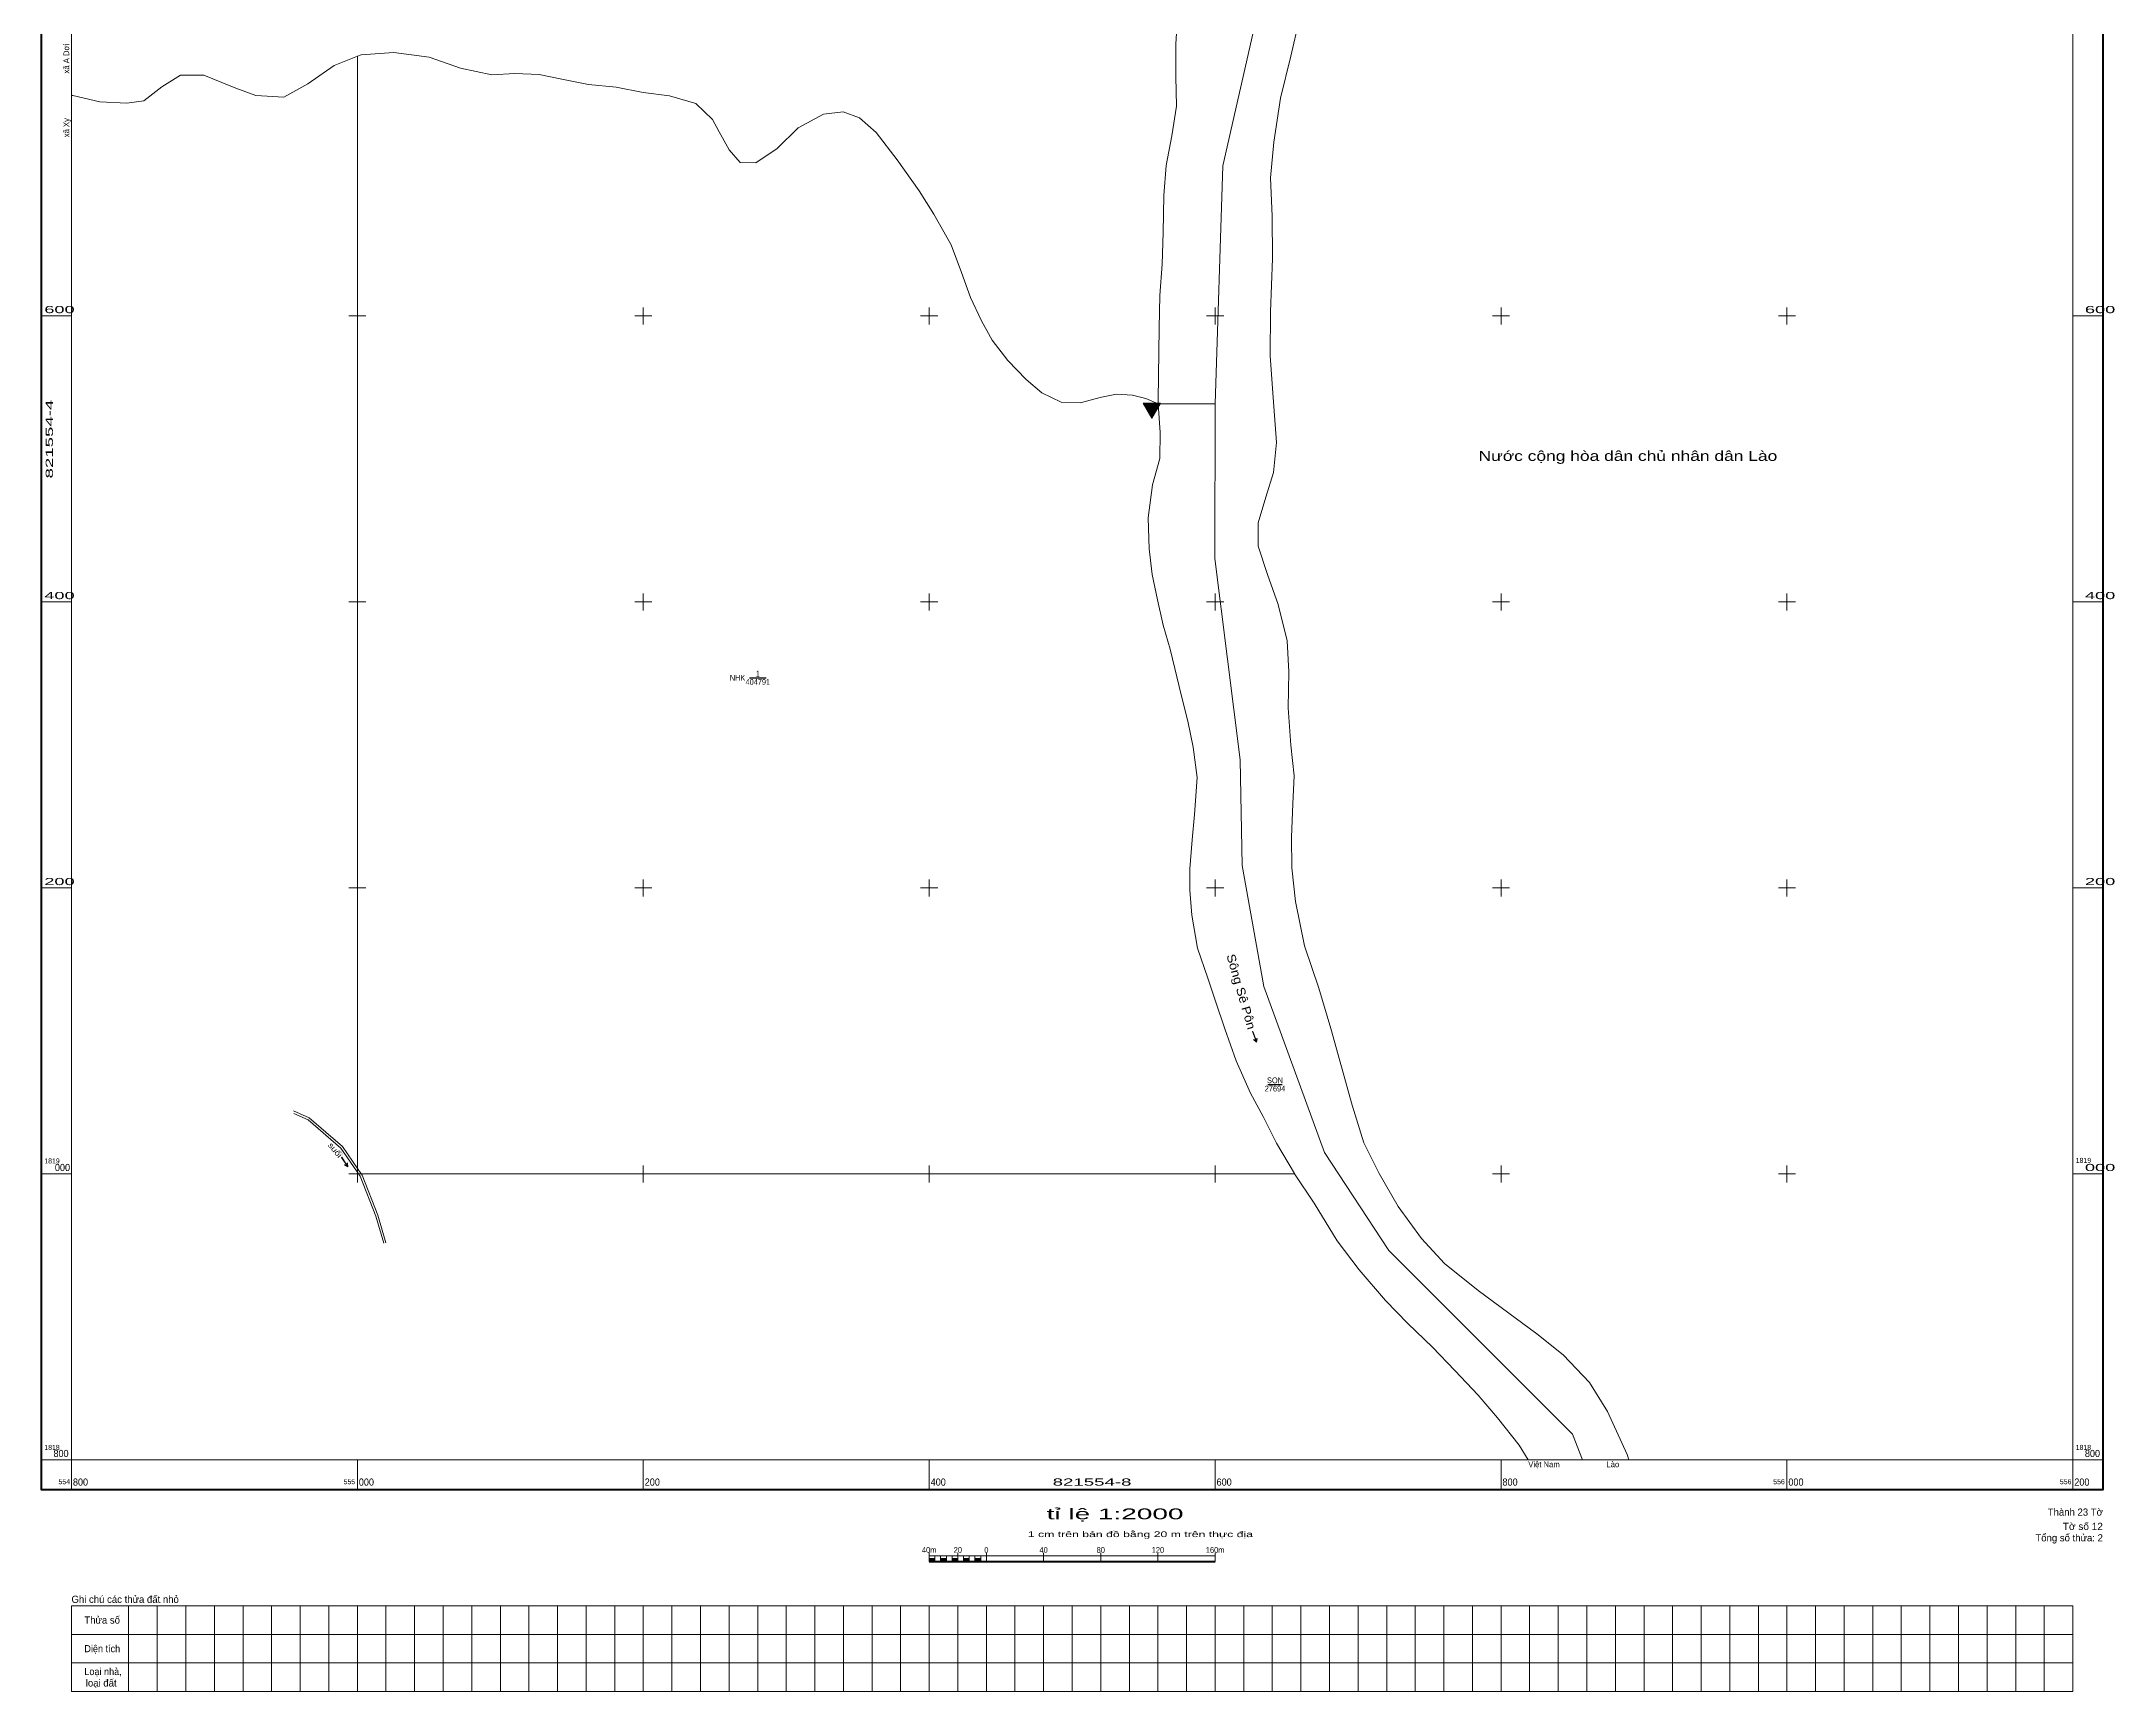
# Model space of a CAD drawing. Header units: metres. Extents: x 554779 to 556238, y 1818638 to 1820500.
# Drawn here: x 554779 to 556229, y 1818638 to 1819792 of the extents above; entities that cross this region are included whole.
import ezdxf
from ezdxf.enums import TextEntityAlignment as Align

# ---------------------------------------------------------------- set-up
doc = ezdxf.new("R2010")
doc.units = ezdxf.units.M
doc.header["$LTSCALE"] = 2
doc.linetypes.add('DOTTED', pattern=[1.5, 0.3, -1.2])
for name, color, linetype, lineweight in [('10', 7, 'Continuous', 13), ('13', 7, 'Continuous', 25), ('32', 7, 'Continuous', 13), ('35', 7, 'Continuous', 13), ('40', 7, 'Continuous', 13), ('46', 7, 'Continuous', 13), ('47', 7, 'Continuous', 13), ('63', 7, 'Continuous', 13)]:
    doc.layers.add(name, color=color, linetype=linetype, lineweight=lineweight)
doc.layers.add('39', color=7, linetype='Continuous')
doc.layers.add('48', color=7, linetype='Continuous')

msp = doc.modelspace()

# ---------------------------------------------------------------- hatches: boundary and pattern name
at = {"layer": '47'}
msp.add_hatch(color=256, dxfattribs=at).paths.add_polyline_path([(555549.75, 1819539), (555561.75, 1819539), (555555.75, 1819528.61)])
at = {"layer": '63'}
for points in [[(555400, 1818729), (555400, 1818731), (555404, 1818731), (555404, 1818729)], [(555408, 1818729), (555408, 1818731), (555412, 1818731), (555412, 1818729)], [(555416, 1818729), (555416, 1818731), (555420, 1818731), (555420, 1818729)], [(555424, 1818729), (555424, 1818731), (555428, 1818731), (555428, 1818729)], [(555432, 1818729), (555432, 1818731), (555436, 1818731), (555436, 1818729)]]:
    msp.add_hatch(color=256, dxfattribs=at).paths.add_polyline_path(points)

# ---------------------------------------------------------------- linework, layer by layer
at = {"layer": '10'}
for p, q in [((555000, 1819003.89), (555000, 1819781.63)), ((555002.68, 1819000), (555655.56, 1819000))]:
    msp.add_line(p, q, dxfattribs=at)
at = {"layer": '10', "linetype": 'DOTTED'}
msp.add_line((555857.03, 1818800), (555818.98, 1818800), dxfattribs=at)
at = {"layer": '13'}
for p, q in [((555274.22, 1819346.97), (555286.03, 1819346.97)), ((555636.87, 1819062.56), (555646.91, 1819062.56))]:
    msp.add_line(p, q, dxfattribs=at)
at = {"layer": '32'}
for points in [[(555560.25, 1819538.57), (555560.16, 1819541.35), (555560.82, 1819591.45), (555561.34, 1819614.26), (555562.99, 1819636.18), (555563.74, 1819658.29), (555564.17, 1819684.3), (555565.79, 1819705.2), (555569.75, 1819726.08), (555573, 1819746.73), (555572.61, 1819767.39), (555572.52, 1819790.42), (555573.91, 1819812.02)], [(555889.32, 1818800), (555888.12, 1818803.78), (555874.52, 1818833.82), (555861.78, 1818854.05), (555843.45, 1818873.47), (555824.96, 1818888.06), (555805.45, 1818902.68), (555783.92, 1818918.37), (555760.54, 1818937.34), (555744.33, 1818954.82), (555728, 1818977.11), (555714.63, 1819000.18), (555704.06, 1819021.82), (555695.86, 1819048.13), (555688.33, 1819074.95), (555680.95, 1819101.64), (555672.51, 1819129.95), (555662.46, 1819159.54), (555656.18, 1819190.59), (555653.56, 1819214.05), (555653.51, 1819235.48), (555654.25, 1819258.9), (555655.31, 1819278.42), (555652.93, 1819299.86), (555651.15, 1819326.05), (555651.56, 1819351.03), (555650.46, 1819372.78), (555644.12, 1819398.13), (555636.69, 1819419.13), (555630.13, 1819438.92), (555630.08, 1819455.39), (555635.56, 1819473.24), (555640.82, 1819490.49), (555642.85, 1819511.58), (555640.6, 1819543.1), (555638.49, 1819572.17), (555638.67, 1819602.81), (555640.08, 1819640.31), (555639.82, 1819669.73), (555638.68, 1819696.72), (555641.14, 1819721.66), (555645.83, 1819752.39), (555652.86, 1819781.81), (555658.81, 1819806.86)], [(555655.56, 1819000), (555655.43, 1819000.2), (555642.84, 1819021.61), (555633.67, 1819040.07), (555624.73, 1819056.52), (555614.63, 1819079.09), (555606.9, 1819101.37), (555600.25, 1819120.71), (555594.83, 1819136.99), (555587.56, 1819157.86), (555583.67, 1819181.02), (555582.33, 1819198.51), (555582.33, 1819213.38), (555584.02, 1819233.71), (555585.6, 1819251.25), (555587.51, 1819277.14), (555584.71, 1819298.39), (555580.81, 1819316.59), (555576.57, 1819334.03), (555568.45, 1819367.05), (555563.7, 1819383.84), (555559.59, 1819401.44), (555556.05, 1819419.11), (555553.91, 1819437.23), (555553.26, 1819458.88), (555556.24, 1819481.83), (555561.2, 1819500.36), (555561.53, 1819518.62), (555560.25, 1819538.57)], [(555000, 1819003.89), (554989.5, 1819019.16), (554966.34, 1819039.27), (554955.23, 1819044.07)], [(555018.4, 1818951.46), (555012.81, 1818970.56), (555001.87, 1818998.35), (554988.3, 1819018.08), (554965.48, 1819037.89), (554955.49, 1819042.21)], [(555019.99, 1818951.78), (555014.33, 1818971.08), (555003.29, 1818999.11), (555002.68, 1819000), (555000, 1819003.89)], [(555818.98, 1818800), (555812.69, 1818810.35), (555797.46, 1818829.41), (555784.08, 1818845.18), (555767.59, 1818862.63), (555751.97, 1818878.87), (555734.71, 1818895.36), (555719.25, 1818911.48), (555700.69, 1818932.91), (555685.45, 1818953.28), (555669.22, 1818979.66), (555655.56, 1819000)]]:
    msp.add_lwpolyline(points, dxfattribs=at)
at = {"layer": '35'}
for p, q in [((555628.64, 1819092.75), (555627.08, 1819094.09)), ((555629.21, 1819094.83), (555628.82, 1819092.8)), ((554992.8, 1819005.54), (554990.97, 1819006.48)), ((554992.86, 1819007.7), (554992.96, 1819005.63))]:
    msp.add_line(p, q, dxfattribs=at)
for points in [[(555628.82, 1819092.8), (555626.46, 1819099.6), (555626.24, 1819099.52), (555628.64, 1819092.75)], [(555626.94, 1819093.92), (555628.93, 1819092.2), (555629.43, 1819094.79)], [(554992.96, 1819005.63), (554989.06, 1819011.68), (554988.88, 1819011.56), (554992.8, 1819005.54)], [(554990.87, 1819006.28), (554993.21, 1819005.07), (554993.08, 1819007.71)]]:
    msp.add_lwpolyline(points, dxfattribs=at)
at = {"layer": '40'}
for points in [[(555599.96, 1819538.54), (555605.29, 1819705.11), (555643.53, 1819873.23), (555734.38, 1820072.14)], [(555599.96, 1819538.54), (555599.83, 1819430.39), (555617.62, 1819289.6), (555619.01, 1819215.79), (555634.04, 1819131.05), (555676.4, 1819014.89), (555721.4, 1818946.54), (555767.9, 1818900.08), (555849.88, 1818818.07), (555857.03, 1818800)]]:
    msp.add_lwpolyline(points, dxfattribs=at)
at = {"layer": '46'}
msp.add_line((555599.96, 1819538.54), (555560.25, 1819538.57), dxfattribs=at)
for points in [[(555000, 1819781.63), (554983.72, 1819775.3), (554965.42, 1819762.35), (554948.43, 1819753.06), (554928.91, 1819754.11), (554915.02, 1819759.33), (554905.08, 1819763.26), (554892.51, 1819768.49), (554876.2, 1819768.32), (554863.3, 1819760.23), (554850.6, 1819750.43), (554838.68, 1819748.88), (554819.9, 1819749.87), (554800.87, 1819754.19), (554800, 1819754.19)], [(555560.25, 1819538.57), (555551.46, 1819542.24), (555542.14, 1819544.64), (555530.97, 1819545.36), (555520.59, 1819543.12), (555505.58, 1819539.31), (555492.4, 1819539.8), (555478.79, 1819546.36), (555467.79, 1819555.56), (555455.01, 1819568.79), (555444.13, 1819583.11), (555436.56, 1819596.65), (555428.8, 1819612.95), (555422.68, 1819630.31), (555415.41, 1819649.87), (555403.12, 1819671.31), (555392.9, 1819687.46), (555377.5, 1819709.27), (555362.85, 1819728.4), (555351.14, 1819738.68), (555339.72, 1819742.73), (555326.04, 1819741.27), (555308.23, 1819731.58), (555293.61, 1819717.03), (555278.74, 1819707.11), (555267.64, 1819707.26), (555260.03, 1819716.13), (555253.01, 1819728.72), (555248.34, 1819737.36), (555236.82, 1819748.54), (555218.39, 1819753.95), (555199.89, 1819756.29), (555180.92, 1819760.04), (555161.59, 1819761.99), (555143.08, 1819765.64), (555127.1, 1819768.86), (555110.23, 1819769.65), (555094.15, 1819768.77), (555072.18, 1819773.33), (555050.28, 1819780.95), (555025.53, 1819784.31), (555002.55, 1819782.62), (555000, 1819781.63)]]:
    msp.add_lwpolyline(points, dxfattribs=at)
at = {"layer": '47'}
msp.add_lwpolyline([(555549.75, 1819539), (555561.75, 1819539), (555555.75, 1819528.61)], close=True, dxfattribs=at)
at = {"layer": '63'}
for p, q in [((554800, 1819600), (554779, 1819600)), ((554994, 1819600), (555006, 1819600)), ((555000, 1819594), (555000, 1819606)), ((555194, 1819600), (555206, 1819600)), ((555200, 1819594), (555200, 1819606)), ((555394, 1819600), (555406, 1819600)), ((555400, 1819594), (555400, 1819606)), ((555594, 1819600), (555606, 1819600)), ((555600, 1819594), (555600, 1819606)), ((555794, 1819600), (555806, 1819600)), ((555800, 1819594), (555800, 1819606)), ((555994, 1819600), (556006, 1819600)), ((556000, 1819594), (556000, 1819606)), ((556200, 1819600), (556221, 1819600)), ((554800, 1819400), (554779, 1819400)), ((554994, 1819400), (555006, 1819400)), ((555000, 1819394), (555000, 1819406)), ((555194, 1819400), (555206, 1819400)), ((555200, 1819394), (555200, 1819406)), ((555394, 1819400), (555406, 1819400)), ((555400, 1819394), (555400, 1819406)), ((555594, 1819400), (555606, 1819400)), ((555600, 1819394), (555600, 1819406)), ((555794, 1819400), (555806, 1819400)), ((555800, 1819394), (555800, 1819406)), ((555994, 1819400), (556006, 1819400)), ((556000, 1819394), (556000, 1819406)), ((556200, 1819400), (556221, 1819400)), ((555000, 1819194), (555000, 1819206)), ((555200, 1819194), (555200, 1819206)), ((555400, 1819194), (555400, 1819206)), ((555600, 1819194), (555600, 1819206)), ((555800, 1819194), (555800, 1819206)), ((556000, 1819194), (556000, 1819206)), ((554800, 1819200), (554779, 1819200)), ((554994, 1819200), (555006, 1819200)), ((555194, 1819200), (555206, 1819200)), ((555394, 1819200), (555406, 1819200)), ((555594, 1819200), (555606, 1819200)), ((555794, 1819200), (555806, 1819200)), ((555994, 1819200), (556006, 1819200)), ((556200, 1819200), (556221, 1819200)), ((555000, 1818994), (555000, 1819006)), ((555200, 1818994), (555200, 1819006)), ((555400, 1818994), (555400, 1819006)), ((555600, 1818994), (555600, 1819006)), ((555800, 1818994), (555800, 1819006)), ((556000, 1818994), (556000, 1819006)), ((554800, 1819000), (554779, 1819000)), ((554994, 1819000), (555006, 1819000)), ((555194, 1819000), (555206, 1819000)), ((555394, 1819000), (555406, 1819000)), ((555594, 1819000), (555606, 1819000)), ((555794, 1819000), (555806, 1819000)), ((555994, 1819000), (556006, 1819000)), ((556200, 1819000), (556221, 1819000)), ((554800, 1818800), (554779, 1818800)), ((554800, 1818800), (554800, 1818779)), ((555000, 1818800), (555000, 1818779)), ((555200, 1818800), (555200, 1818779)), ((555400, 1818800), (555400, 1818779)), ((555600, 1818800), (555600, 1818779)), ((555800, 1818800), (555800, 1818779)), ((556000, 1818800), (556000, 1818779)), ((556200, 1818800), (556200, 1818779)), ((556200, 1818800), (556221, 1818800)), ((555400, 1818729), (555400, 1818735)), ((555400, 1818733), (555600, 1818733)), ((555404, 1818729), (555404, 1818733)), ((555408, 1818729), (555408, 1818733)), ((555412, 1818729), (555412, 1818733)), ((555416, 1818729), (555416, 1818733)), ((555420, 1818729), (555420, 1818735)), ((555420, 1818729), (555420, 1818733)), ((555424, 1818729), (555424, 1818733)), ((555428, 1818729), (555428, 1818733)), ((555432, 1818729), (555432, 1818733)), ((555436, 1818729), (555436, 1818733)), ((555440, 1818729), (555440, 1818735)), ((555480, 1818729), (555480, 1818735)), ((555520, 1818729), (555520, 1818735)), ((555560, 1818729), (555560, 1818735)), ((555600, 1818729), (555600, 1818735)), ((554840, 1818698), (554840, 1818638)), ((554860, 1818698), (554860, 1818638)), ((554880, 1818698), (554880, 1818638)), ((554900, 1818698), (554900, 1818638)), ((554920, 1818698), (554920, 1818638)), ((554940, 1818698), (554940, 1818638)), ((554960, 1818698), (554960, 1818638)), ((554980, 1818698), (554980, 1818638)), ((555000, 1818698), (555000, 1818638)), ((555020, 1818698), (555020, 1818638)), ((555040, 1818698), (555040, 1818638)), ((555060, 1818698), (555060, 1818638)), ((555080, 1818698), (555080, 1818638)), ((555100, 1818698), (555100, 1818638)), ((555120, 1818698), (555120, 1818638)), ((555140, 1818698), (555140, 1818638)), ((555160, 1818698), (555160, 1818638)), ((555180, 1818698), (555180, 1818638)), ((555200, 1818698), (555200, 1818638)), ((555220, 1818698), (555220, 1818638)), ((555240, 1818698), (555240, 1818638)), ((555260, 1818698), (555260, 1818638)), ((555280, 1818698), (555280, 1818638)), ((555300, 1818698), (555300, 1818638)), ((555320, 1818698), (555320, 1818638)), ((555340, 1818698), (555340, 1818638)), ((555360, 1818698), (555360, 1818638)), ((555380, 1818698), (555380, 1818638)), ((555400, 1818698), (555400, 1818638)), ((555420, 1818698), (555420, 1818638)), ((555440, 1818698), (555440, 1818638)), ((555460, 1818698), (555460, 1818638)), ((555480, 1818698), (555480, 1818638)), ((555500, 1818698), (555500, 1818638)), ((555520, 1818698), (555520, 1818638)), ((555540, 1818698), (555540, 1818638)), ((555560, 1818698), (555560, 1818638)), ((555580, 1818698), (555580, 1818638)), ((555600, 1818698), (555600, 1818638)), ((555620, 1818698), (555620, 1818638)), ((555640, 1818698), (555640, 1818638)), ((555660, 1818698), (555660, 1818638)), ((555680, 1818698), (555680, 1818638)), ((555700, 1818698), (555700, 1818638)), ((555720, 1818698), (555720, 1818638)), ((555740, 1818698), (555740, 1818638)), ((555760, 1818698), (555760, 1818638)), ((555780, 1818698), (555780, 1818638)), ((555800, 1818698), (555800, 1818638)), ((555820, 1818698), (555820, 1818638)), ((555840, 1818698), (555840, 1818638)), ((555860, 1818698), (555860, 1818638)), ((555880, 1818698), (555880, 1818638)), ((555900, 1818698), (555900, 1818638)), ((555920, 1818698), (555920, 1818638)), ((555940, 1818698), (555940, 1818638)), ((555960, 1818698), (555960, 1818638)), ((555980, 1818698), (555980, 1818638)), ((556000, 1818698), (556000, 1818638)), ((556020, 1818698), (556020, 1818638)), ((556040, 1818698), (556040, 1818638)), ((556060, 1818698), (556060, 1818638)), ((556080, 1818698), (556080, 1818638)), ((556100, 1818698), (556100, 1818638)), ((556120, 1818698), (556120, 1818638)), ((556140, 1818698), (556140, 1818638)), ((556160, 1818698), (556160, 1818638)), ((556180, 1818698), (556180, 1818638)), ((554800, 1818678), (556200, 1818678)), ((554800, 1818658), (556200, 1818658))]:
    msp.add_line(p, q, dxfattribs=at)
at = {"layer": '63', "lineweight": 53}
msp.add_line((555400, 1818729), (555600, 1818729), dxfattribs=at)
at = {"layer": '63', "lineweight": 158}
msp.add_lwpolyline([(554779, 1820221), (556221, 1820221), (556221, 1818779), (554779, 1818779)], close=True, dxfattribs=at)
at = {"layer": '63'}
for points in [[(554800, 1820200), (556200, 1820200), (556200, 1818800), (554800, 1818800)], [(555400, 1818729), (555400, 1818731), (555404, 1818731), (555404, 1818729)], [(555408, 1818729), (555408, 1818731), (555412, 1818731), (555412, 1818729)], [(555416, 1818729), (555416, 1818731), (555420, 1818731), (555420, 1818729)], [(555424, 1818729), (555424, 1818731), (555428, 1818731), (555428, 1818729)], [(555432, 1818729), (555432, 1818731), (555436, 1818731), (555436, 1818729)], [(554800, 1818698), (556200, 1818698), (556200, 1818638), (554800, 1818638)]]:
    msp.add_lwpolyline(points, close=True, dxfattribs=at)

# ---------------------------------------------------------------- texts
at = {"layer": '13'}
for s, width, p in [('1', 0.7, (555280.11, 1819347.86)), ('404791', 0.8, (555280.12, 1819342.08)), ('27694', 0.85, (555641.89, 1819057.67)), ('SON', 0.85, (555641.89, 1819063.45))]:
    msp.add_text(s, height=4, dxfattribs=dict(at, width=width)).set_placement(p, align=Align.CENTER)
at = {"layer": '13', "width": 0.8}
msp.add_text('NHK ', height=4, dxfattribs=at).set_placement((555272.74, 1819344.97), align=Align.RIGHT)
at = {"layer": '39'}
for s, height, rotation, width, p in [('Sông Sê Pôn', 6, 285.923, 1.15, (555615.36, 1819126.65)), ('suối', 4, 310.079, 1.2, (554982.93, 1819015.37))]:
    msp.add_text(s, height=height, rotation=rotation, dxfattribs=dict(at, width=width)).set_placement(p, align=Align.CENTER)
at = {"layer": '48', "width": 1.3}
msp.add_text('Nước cộng hòa dân chủ nhân dân Lào', height=7, dxfattribs=at).set_placement((555888.75, 1819498.66), align=Align.CENTER)
at = {"layer": '63'}
msp.add_text('xã Xy                     xã A Dơi', height=4, rotation=90, dxfattribs=at).set_placement((554798.39, 1819757.69), align=Align.CENTER)
for s, height, width, p in [('600', 5, 1.9, (554781, 1819602)), ('400', 5, 1.9, (554781, 1819402)), ('200', 5, 1.9, (554781, 1819202)), ('1819', 3.5, 0.95, (554781, 1819007.34)), ('000', 5, 0.95, (554788.4, 1819002)), ('1819', 3.5, 0.95, (556202, 1819007.71)), ('1818', 3.5, 0.95, (554781, 1818807)), ('1818', 3.5, 0.95, (556202, 1818807)), ('800', 5, 0.95, (554801, 1818782)), ('000', 5, 0.95, (555001, 1818782)), ('200', 5, 0.95, (555201, 1818782)), ('400', 5, 0.95, (555401, 1818782)), ('600', 5, 0.95, (555601, 1818782)), ('800', 5, 0.95, (555801, 1818782)), ('000', 5, 0.95, (556001, 1818782)), ('200', 5, 0.95, (556201, 1818782)), ('Diện tích', 5, 0.95, (554809, 1818665.5)), ('Loại nhà,', 5, 0.95, (554809, 1818649.5))]:
    msp.add_text(s, height=height, dxfattribs=dict(at, width=width)).set_placement(p)
for s, height, width, p in [('600', 5, 1.9, (556229.64, 1819602)), ('400', 5, 1.9, (556229.64, 1819402)), ('200', 5, 1.9, (556229.64, 1819202)), ('000', 5, 1.9, (556229.64, 1819002)), ('800', 5, 0.95, (554798, 1818802)), ('800', 5, 0.95, (556219, 1818802)), ('554', 3.5, 0.95, (554799, 1818783)), ('555', 3.5, 0.95, (554998.43, 1818783)), ('556', 3.5, 0.95, (555998.49, 1818783)), ('556', 3.5, 0.95, (556199, 1818783)), ('Tờ số 12', 5, 1.05, (556221, 1818751))]:
    msp.add_text(s, height=height, dxfattribs=dict(at, width=width)).set_placement(p, align=Align.RIGHT)
at = {"layer": '63', "width": 1.95}
msp.add_text('821554-4', height=5, rotation=90, dxfattribs=at).set_placement((554787, 1819513.93), align=Align.CENTER)
at = {"layer": '63'}
for s, height, width, p in [('821554-8', 5, 1.95, (555513.9, 1818782)), ('tỉ lệ 1:2000', 7.5, 1.95, (555530.01, 1818758.5)), ('1 cm trên bản đồ bằng 20 m trên thực địa', 4, 1.6, (555547.75, 1818746)), ('40m', 4, 0.95, (555400, 1818735)), ('20', 4, 0.95, (555420, 1818735)), ('0', 4, 0.9, (555440, 1818735)), ('40', 4, 0.95, (555480, 1818735)), ('80', 4, 0.95, (555520, 1818735)), ('120', 4, 0.95, (555559.99, 1818735)), ('160m', 4, 0.95, (555600.01, 1818735))]:
    msp.add_text(s, height=height, dxfattribs=dict(at, width=width)).set_placement(p, align=Align.CENTER)
msp.add_text('Việt Nam                      Lào', height=4, dxfattribs=at).set_placement((555850.84, 1818794.88), align=Align.CENTER)
for s, p in [('Thành 23 Tờ', (556221, 1818761)), ('Tổng số thửa: 2', (556221, 1818743))]:
    msp.add_text(s, height=5, dxfattribs=at).set_placement(p, align=Align.RIGHT)
for s, p in [('Ghi chú các thửa đất nhỏ', (554800, 1818700)), ('Thửa số', (554809, 1818685.5)), ('loại đất', (554810, 1818641.5))]:
    msp.add_text(s, height=5, dxfattribs=at).set_placement(p)

doc.saveas('drawing.dxf')
